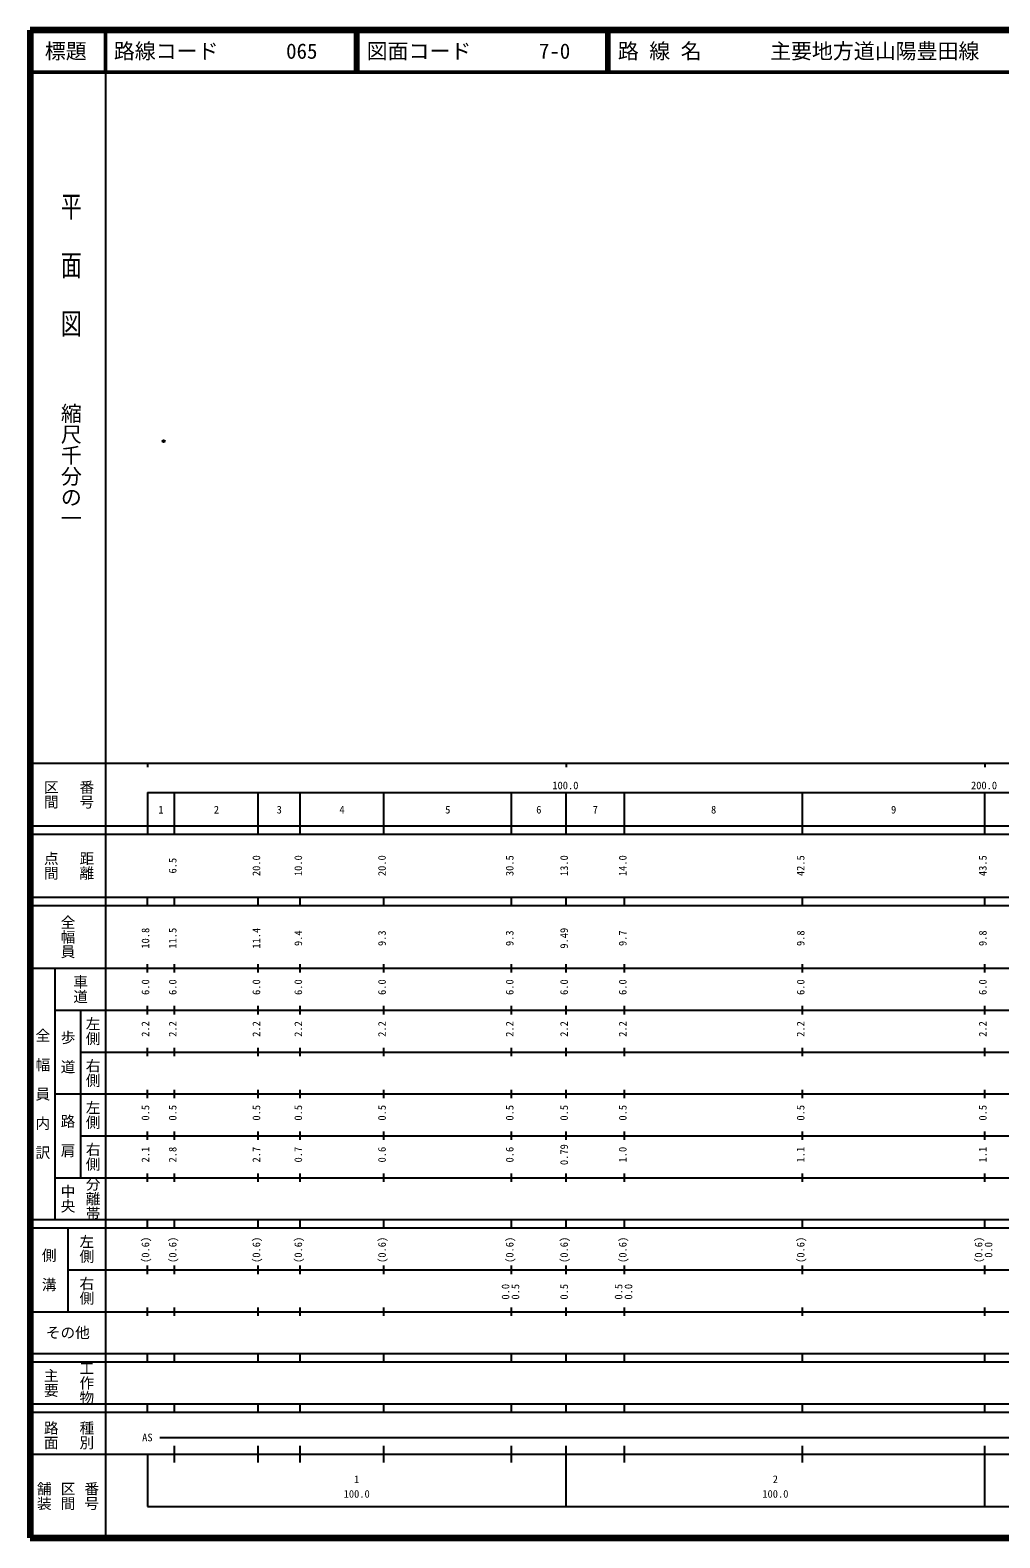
# Model space of a CAD drawing. Units: millimetres on the paper. Extents: x 40 to 680, y 20 to 380.
# Drawn here: x 40 to 271.6, y 20 to 380 of the extents above; entities that cross this region are included whole.
import ezdxf
from ezdxf.enums import TextEntityAlignment as Align

# ---------------------------------------------------------------- set-up
doc = ezdxf.new("R2010")
doc.units = ezdxf.units.MM
doc.header["$PDMODE"] = 32
doc.header["$PDSIZE"] = 0.5
doc.layers.add('S-OTRS', color=6, linetype='Continuous')
doc.layers.add('S-TTL-TXT', color=7, linetype='Continuous')
for name, color, linetype, lineweight in [('S-TTL', 2, 'Continuous', 140), ('S-TTL-BAND', 7, 'Continuous', 25), ('S-TTL-LINE', 7, 'Continuous', 50)]:
    doc.layers.add(name, color=color, linetype=linetype, lineweight=lineweight)
doc.styles.add('@ＭＳ ゴシック', font='')
doc.styles.add('ＭＳ ゴシック', font='')
doc.styles.get('@ＭＳ ゴシック').set_extended_font_data('@MS Gothic')
doc.styles.get('ＭＳ ゴシック').set_extended_font_data('MS Gothic')

msp = doc.modelspace()

# ---------------------------------------------------------------- linework, layer by layer
at = {"layer": 'S-OTRS'}
msp.add_point((71.891, 281.84), dxfattribs=at)
at = {"layer": 'S-TTL'}
for p, q in [((40, 380), (40, 20)), ((680, 380), (40, 380)), ((40, 20), (680, 20))]:
    msp.add_line(p, q, dxfattribs=at)
at = {"layer": 'S-TTL-BAND'}
for p, q in [((58, 370), (58, 20)), ((40, 205), (579, 205)), ((68, 205), (68, 204)), ((168, 205), (168, 204)), ((268, 205), (268, 204)), ((68, 198), (579, 198)), ((68, 198), (68, 188)), ((74.5, 188), (74.5, 198)), ((94.5, 188), (94.5, 198)), ((104.5, 188), (104.5, 198)), ((124.5, 188), (124.5, 198)), ((155, 188), (155, 198)), ((168, 188), (168, 198)), ((182, 188), (182, 198)), ((224.5, 188), (224.5, 198)), ((268, 188), (268, 198)), ((40, 190), (579, 190)), ((40, 188), (579, 188)), ((40, 173), (579, 173)), ((68, 171), (68, 173)), ((74.5, 171), (74.5, 173)), ((94.5, 171), (94.5, 173)), ((104.5, 171), (104.5, 173)), ((124.5, 171), (124.5, 173)), ((155, 171), (155, 173)), ((168, 171), (168, 173)), ((182, 171), (182, 173)), ((224.5, 171), (224.5, 173)), ((268, 171), (268, 173)), ((40, 171), (579, 171)), ((40, 156), (579, 156)), ((46, 96), (46, 156)), ((68, 155), (68, 157)), ((74.5, 155), (74.5, 157)), ((94.5, 155), (94.5, 157)), ((104.5, 155), (104.5, 157)), ((124.5, 155), (124.5, 157)), ((155, 155), (155, 157)), ((168, 155), (168, 157)), ((182, 155), (182, 157)), ((224.5, 155), (224.5, 157)), ((268, 155), (268, 157)), ((46, 146), (579, 146)), ((52, 146), (52, 106)), ((68, 145), (68, 147)), ((74.5, 145), (74.5, 147)), ((94.5, 145), (94.5, 147)), ((104.5, 145), (104.5, 147)), ((124.5, 145), (124.5, 147)), ((155, 145), (155, 147)), ((168, 145), (168, 147)), ((182, 145), (182, 147)), ((224.5, 145), (224.5, 147)), ((268, 145), (268, 147)), ((68, 135), (68, 137)), ((74.5, 135), (74.5, 137)), ((94.5, 135), (94.5, 137)), ((104.5, 135), (104.5, 137)), ((124.5, 135), (124.5, 137)), ((155, 135), (155, 137)), ((168, 135), (168, 137)), ((182, 135), (182, 137)), ((224.5, 135), (224.5, 137)), ((268, 135), (268, 137)), ((52, 136), (579, 136)), ((46, 126), (579, 126)), ((68, 125), (68, 127)), ((74.5, 125), (74.5, 127)), ((94.5, 125), (94.5, 127)), ((104.5, 125), (104.5, 127)), ((124.5, 125), (124.5, 127)), ((155, 125), (155, 127)), ((168, 125), (168, 127)), ((182, 125), (182, 127)), ((224.5, 125), (224.5, 127)), ((268, 125), (268, 127)), ((52, 116), (579, 116)), ((68, 115), (68, 117)), ((74.5, 115), (74.5, 117)), ((94.5, 115), (94.5, 117)), ((104.5, 115), (104.5, 117)), ((124.5, 115), (124.5, 117)), ((155, 115), (155, 117)), ((168, 115), (168, 117)), ((182, 115), (182, 117)), ((224.5, 115), (224.5, 117)), ((268, 115), (268, 117)), ((46, 106), (579, 106)), ((68, 105), (68, 107)), ((74.5, 105), (74.5, 107)), ((94.5, 105), (94.5, 107)), ((104.5, 105), (104.5, 107)), ((124.5, 105), (124.5, 107)), ((155, 105), (155, 107)), ((168, 105), (168, 107)), ((182, 105), (182, 107)), ((224.5, 105), (224.5, 107)), ((268, 105), (268, 107)), ((40, 96), (579, 96)), ((40, 94), (579, 94)), ((49, 94), (49, 74)), ((68, 94), (68, 96)), ((74.5, 94), (74.5, 96)), ((94.5, 94), (94.5, 96)), ((104.5, 94), (104.5, 96)), ((124.5, 94), (124.5, 96)), ((155, 94), (155, 96)), ((168, 94), (168, 96)), ((182, 94), (182, 96)), ((224.5, 94), (224.5, 96)), ((268, 94), (268, 96)), ((49, 84), (579, 84)), ((68, 83), (68, 85)), ((74.5, 83), (74.5, 85)), ((94.5, 83), (94.5, 85)), ((104.5, 83), (104.5, 85)), ((124.5, 83), (124.5, 85)), ((155, 83), (155, 85)), ((168, 83), (168, 85)), ((182, 83), (182, 85)), ((224.5, 83), (224.5, 85)), ((268, 83), (268, 85)), ((40, 74), (579, 74)), ((68, 73), (68, 75)), ((74.5, 73), (74.5, 75)), ((94.5, 73), (94.5, 75)), ((104.5, 73), (104.5, 75)), ((124.5, 73), (124.5, 75)), ((155, 73), (155, 75)), ((168, 73), (168, 75)), ((182, 73), (182, 75)), ((224.5, 73), (224.5, 75)), ((268, 73), (268, 75)), ((40, 64), (579, 64)), ((40, 62), (579, 62)), ((68, 62), (68, 64)), ((74.5, 62), (74.5, 64)), ((94.5, 62), (94.5, 64)), ((104.5, 62), (104.5, 64)), ((124.5, 62), (124.5, 64)), ((155, 62), (155, 64)), ((168, 62), (168, 64)), ((182, 62), (182, 64)), ((224.5, 62), (224.5, 64)), ((268, 62), (268, 64)), ((40, 52), (579, 52)), ((68, 50), (68, 52)), ((74.5, 50), (74.5, 52)), ((94.5, 50), (94.5, 52)), ((104.5, 50), (104.5, 52)), ((124.5, 50), (124.5, 52)), ((155, 50), (155, 52)), ((168, 50), (168, 52)), ((182, 50), (182, 52)), ((224.5, 50), (224.5, 52)), ((268, 50), (268, 52)), ((40, 50), (579, 50)), ((71, 44), (457.7, 44)), ((40, 40), (579, 40)), ((68, 40), (68, 27.5)), ((74.5, 38), (74.5, 42)), ((94.5, 38), (94.5, 42)), ((104.5, 38), (104.5, 42)), ((124.5, 38), (124.5, 42)), ((155, 38), (155, 42)), ((168, 27.5), (168, 42)), ((182, 38), (182, 42)), ((224.5, 38), (224.5, 42)), ((268, 27.5), (268, 42)), ((68, 27.5), (579, 27.5))]:
    msp.add_line(p, q, dxfattribs=at)
at = {"layer": 'S-TTL-LINE'}
for p, q in [((58, 380), (58, 370)), ((117.75, 380), (117.75, 370)), ((118.25, 380), (118.25, 370)), ((177.75, 380), (177.75, 370)), ((178.25, 380), (178.25, 370)), ((40, 370), (680, 370))]:
    msp.add_line(p, q, dxfattribs=at)

# ---------------------------------------------------------------- texts
at = {"layer": 'S-TTL-BAND', "style": '@ＭＳ ゴシック', "width": 1.4}
msp.add_text('平  面  図', height=3.666, rotation=270, dxfattribs=at).set_placement((49.777, 306.475), align=Align.MIDDLE_RIGHT)
at = {"layer": 'S-TTL-BAND', "style": '@ＭＳ ゴシック'}
msp.add_text('縮尺千分の一', height=3.666, rotation=270, dxfattribs=at).set_placement((49.777, 261.03), align=Align.MIDDLE_RIGHT)
for s, p in [('区間', (45, 197.5)), ('番号', (53.5, 197.5)), ('点間', (45, 180.5)), ('距離', (53.5, 180.5)), ('全幅員', (49, 163.5)), ('車道', (52, 151)), ('左側', (55, 141)), ('全\u3000幅\u3000員\u3000内\u3000訳', (43, 126)), ('歩\u3000道', (49, 136)), ('右側', (55, 131)), ('左側', (55, 121)), ('路\u3000肩', (49, 116)), ('右側', (55, 111)), ('分離帯', (55, 101)), ('中央', (49, 101)), ('左側', (53.5, 89)), ('側\u3000溝', (44.5, 84)), ('右側', (53.5, 79)), ('工作物', (53.5, 57)), ('主要', (45, 57)), ('路面', (45, 44.5)), ('種別', (53.5, 44.5)), ('舗装', (43.333, 30)), ('区間', (49, 30)), ('番号', (54.667, 30))]:
    msp.add_text(s, height=2.566, rotation=270, dxfattribs=at).set_placement(p, align=Align.MIDDLE_CENTER)
at = {"layer": 'S-TTL-BAND', "style": 'ＭＳ ゴシック'}
for s, p in [('100.0', (167.844, 198.195)), ('200.0', (267.844, 198.195)), ('1', (71.25, 192.405)), ('2', (84.5, 192.405)), ('3', (99.5, 192.405)), ('4', (114.5, 192.405)), ('5', (139.75, 192.405)), ('6', (161.5, 192.405)), ('7', (175, 192.405)), ('8', (203.25, 192.405)), ('9', (246.25, 192.405)), ('AS', (68, 42.5)), ('1', (118, 32.523)), ('2', (218, 32.523)), ('100.0', (118, 29.033)), ('100.0', (218, 29.033))]:
    msp.add_text(s, height=1.833, dxfattribs=at).set_placement(p, align=Align.BOTTOM_CENTER)
for s, p in [('6.5', (75.5, 180.5)), ('20.0', (95.5, 180.5)), ('10.0', (105.5, 180.5)), ('20.0', (125.5, 180.5)), ('30.5', (156, 180.5)), ('13.0', (169, 180.5)), ('14.0', (183, 180.5)), ('42.5', (225.5, 180.5)), ('43.5', (269, 180.5)), ('10.8', (69, 163.174)), ('11.5', (75.5, 163.174)), ('11.4', (95.5, 163.174)), ('9.4', (105.5, 163.174)), ('9.3', (125.5, 163.174)), ('9.3', (156, 163.174)), ('9.49', (169, 163.174)), ('9.7', (183, 163.174)), ('9.8', (225.5, 163.174)), ('9.8', (269, 163.174)), ('6.0', (69, 151.5)), ('6.0', (75.5, 151.5)), ('6.0', (95.5, 151.5)), ('6.0', (105.5, 151.5)), ('6.0', (125.5, 151.5)), ('6.0', (156, 151.5)), ('6.0', (169, 151.5)), ('6.0', (183, 151.5)), ('6.0', (225.5, 151.5)), ('6.0', (269, 151.5)), ('2.2', (69, 141.5)), ('2.2', (75.5, 141.5)), ('2.2', (95.5, 141.5)), ('2.2', (105.5, 141.5)), ('2.2', (125.5, 141.5)), ('2.2', (156, 141.5)), ('2.2', (169, 141.5)), ('2.2', (183, 141.5)), ('2.2', (225.5, 141.5)), ('2.2', (269, 141.5)), ('0.5', (69, 121.5)), ('0.5', (75.5, 121.5)), ('0.5', (95.5, 121.5)), ('0.5', (105.5, 121.5)), ('0.5', (125.5, 121.5)), ('0.5', (156, 121.5)), ('0.5', (169, 121.5)), ('0.5', (183, 121.5)), ('0.5', (225.5, 121.5)), ('0.5', (269, 121.5)), ('2.1', (69, 111.5)), ('2.8', (75.5, 111.5)), ('2.7', (95.5, 111.5)), ('0.7', (105.5, 111.5)), ('0.6', (125.5, 111.5)), ('0.6', (156, 111.5)), ('0.79', (169, 111.5)), ('1.0', (183, 111.5)), ('1.1', (225.5, 111.5)), ('1.1', (269, 111.5)), ('(0.6)', (69, 88.764)), ('(0.6)', (75.5, 88.764)), ('(0.6)', (95.5, 88.764)), ('(0.6)', (105.5, 88.764)), ('(0.6)', (125.5, 88.764)), ('(0.6)', (156, 88.764)), ('(0.6)', (169, 88.764)), ('(0.6)', (183, 88.764)), ('(0.6)', (225.5, 88.764)), ('(0.6)', (268, 88.764)), ('0.0', (270.37, 88.764)), ('0.0', (155, 78.764)), ('0.5', (157.37, 78.764)), ('0.5', (169, 78.764)), ('0.5', (182, 78.764)), ('0.0', (184.37, 78.764))]:
    msp.add_text(s, height=1.833, rotation=90, dxfattribs=at).set_placement(p, align=Align.BOTTOM_CENTER)
msp.add_text('その他', height=2.566, dxfattribs=at).set_placement((49, 69), align=Align.MIDDLE_CENTER)
at = {"layer": 'S-TTL-TXT', "style": 'ＭＳ ゴシック'}
msp.add_text('標題', height=3.666, dxfattribs=at).set_placement((48.5, 375), align=Align.MIDDLE_CENTER)
for s, p in [('路線コード', (60, 375)), ('065', (101.142, 375)), ('図面コード', (120.38, 375)), ('7-0', (161.521, 375)), ('路 線 名', (180.38, 375)), ('主要地方道山陽豊田線', (216.734, 375))]:
    msp.add_text(s, height=3.666, dxfattribs=at).set_placement(p, align=Align.MIDDLE_LEFT)

doc.saveas('drawing.dxf')
